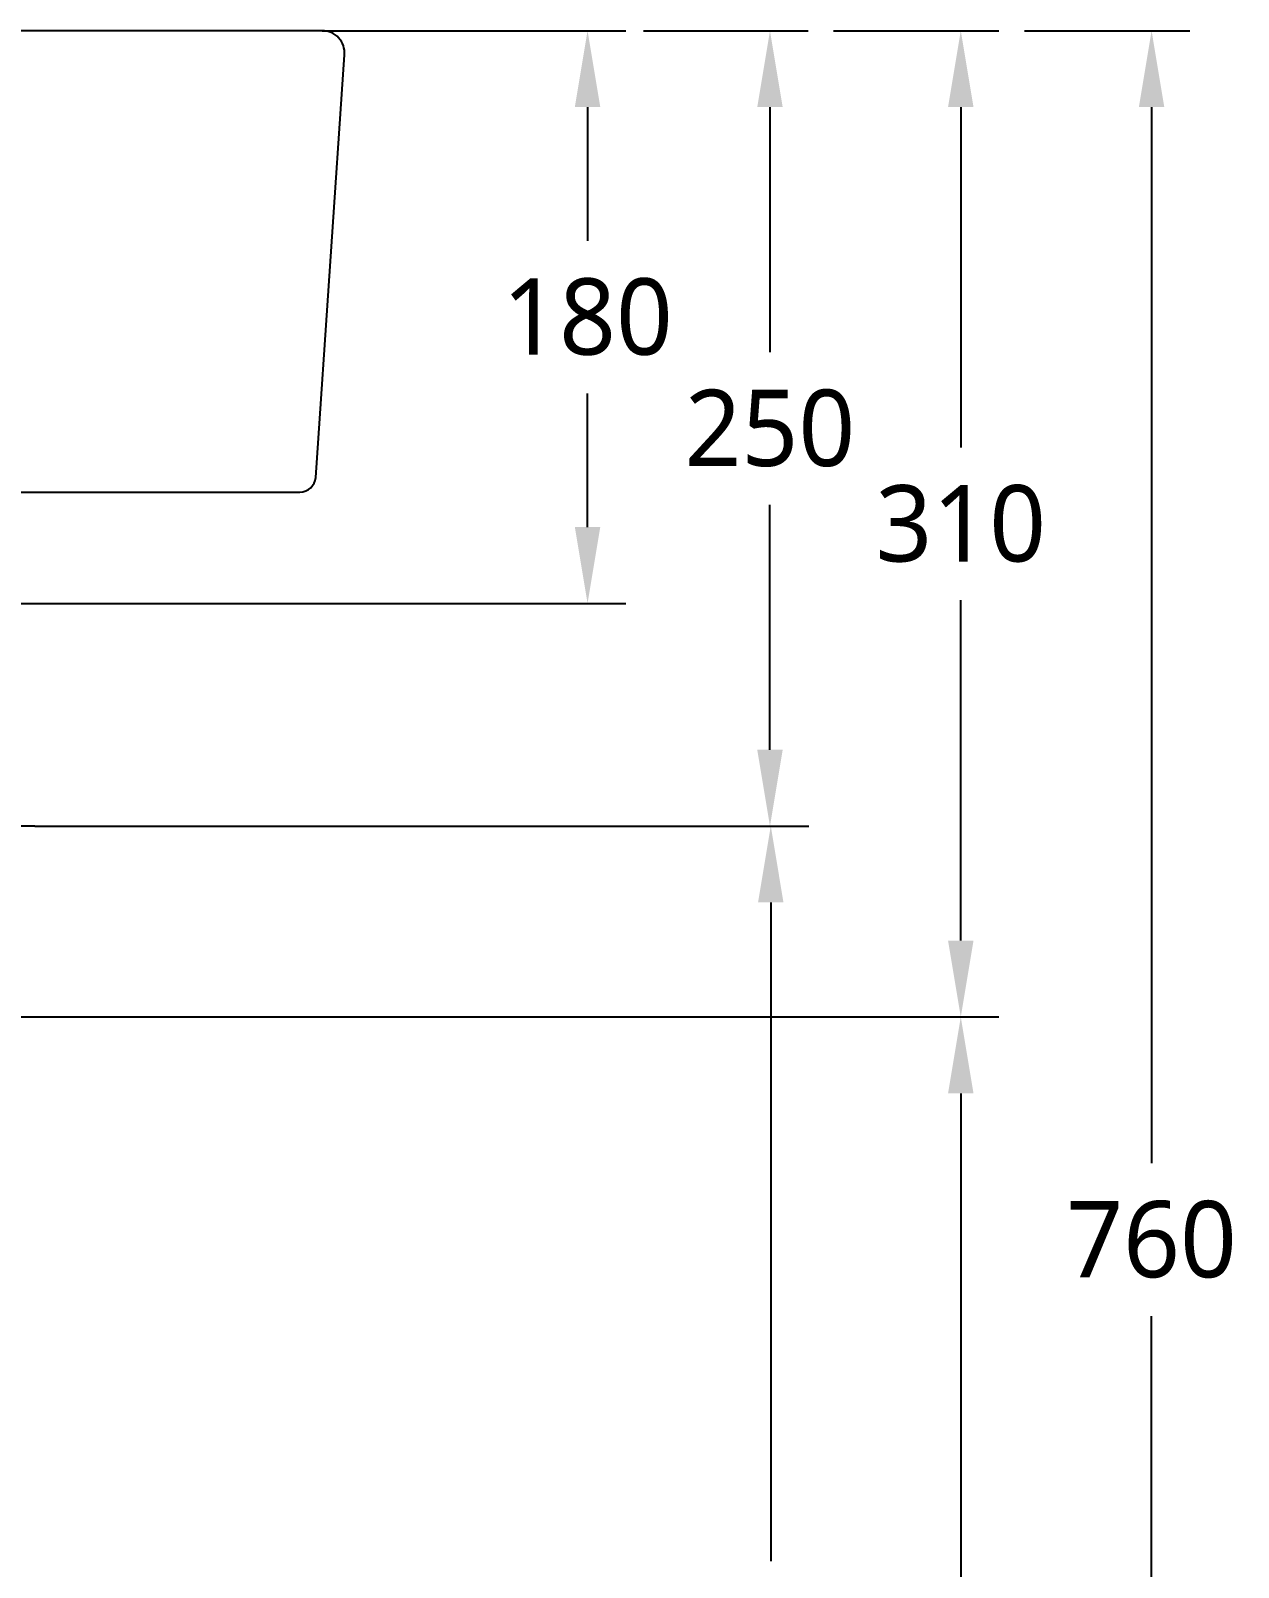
# Model space of a CAD drawing. Extents: x 0 to 6851, y 0 to 2100.
# Drawn here: x 1381.3 to 1761, y 442.5 to 925.4 of the extents above; entities that cross this region are included whole.
import ezdxf

# ---------------------------------------------------------------- set-up
doc = ezdxf.new("R2010")
doc.units = 0
doc.header["$LTSCALE"] = 20
doc.header["$MEASUREMENT"] = 0
doc.layers.get('DEFPOINTS').update_dxf_attribs({"linetype": 'CONTINUOUS'})
for name, color, linetype in [('1', 1, 'CONTINUOUS'), ('6', 6, 'CONTINUOUS'), ('7', 7, 'CONTINUOUS')]:
    doc.layers.add(name, color=color, linetype=linetype)
doc.styles.get("Standard").update_dxf_attribs({"font": 'NanumGothic.ttf'})
doc.dimstyles.get("Standard").update_dxf_attribs({"dimtxt": 2.5, "dimasz": 2, "dimexe": 2, "dimexo": 1, "dimgap": 1.5, "dimtad": 1, "dimdec": 0, "dimlfac": 10, "dimrnd": 0.5, "dimzin": 0, "dimdsep": 46, "dimtxsty": 'Standard', "dimcen": 0, "dimclrt": 2, "dimadec": 0, "dimazin": 0, "dimtfac": 1, "dimtdec": 0, "dimtmove": 0, "dimatfit": 3, "dimfxl": 1, "dimtolj": 1, "dimtzin": 0, "dimarcsym": 0})

# ---------------------------------------------------------------- blocks, each defined once
blk = doc.blocks.new('*D4')
at = {"layer": '1', "color": 3, "lineweight": -2, "transparency": 16777216}
for p, q in [((1693.77, 925.42), (1745.77, 925.42)), ((1733.77, 901.42), (1733.77, 569.42)), ((1733.77, 189.42), (1733.77, 521.42)), ((1693.77, 165.42), (1745.77, 165.42))]:
    blk.add_line(p, q, dxfattribs=at)
at = {"layer": '1', "color": 3, "transparency": 16777216}
for points in [[(1729.77, 901.42), (1737.77, 901.42), (1733.77, 925.42)], [(1729.77, 189.42), (1737.77, 189.42), (1733.77, 165.42)]]:
    blk.add_solid(points, dxfattribs=at)
at = {"layer": 'DEFPOINTS', "color": 0, "transparency": 16777216}
for p in [(1693.77, 925.42), (1693.77, 165.42), (1733.77, 165.42)]:
    blk.add_point(p, dxfattribs=at)
at = {"layer": '1', "color": 2, "transparency": 16777216, "insert": (1733.77, 545.42), "char_height": 24, "attachment_point": 5}
blk.add_mtext('\\A1;760', dxfattribs=at)
blk = doc.blocks.new('*D6')
at = {"layer": '1', "color": 3, "lineweight": -2, "transparency": 16777216}
for p, q in [((1574, 925.42), (1625.77, 925.42)), ((1613.77, 901.42), (1613.77, 824.42)), ((1613.77, 699.42), (1613.77, 776.42)), ((1382.63, 675.42), (1625.77, 675.42))]:
    blk.add_line(p, q, dxfattribs=at)
at = {"layer": '1', "color": 3, "transparency": 16777216}
for points in [[(1609.77, 901.42), (1617.77, 901.42), (1613.77, 925.42)], [(1609.77, 699.42), (1617.77, 699.42), (1613.77, 675.42)]]:
    blk.add_solid(points, dxfattribs=at)
at = {"layer": 'DEFPOINTS', "color": 0, "transparency": 16777216}
for p in [(1574, 925.42), (1382.63, 675.42), (1613.77, 675.42)]:
    blk.add_point(p, dxfattribs=at)
at = {"layer": '1', "color": 2, "transparency": 16777216, "insert": (1613.77, 800.42), "char_height": 24, "attachment_point": 5}
blk.add_mtext('\\A1;250', dxfattribs=at)
blk = doc.blocks.new('*D5')
at = {"layer": '1', "color": 3, "lineweight": -2, "transparency": 16777216}
for p, q in [((1633.77, 925.42), (1685.77, 925.42)), ((1673.77, 901.42), (1673.77, 794.42)), ((1673.77, 639.42), (1673.77, 746.42)), ((1238, 615.42), (1685.77, 615.42))]:
    blk.add_line(p, q, dxfattribs=at)
at = {"layer": '1', "color": 3, "transparency": 16777216}
for points in [[(1669.77, 901.42), (1677.77, 901.42), (1673.77, 925.42)], [(1669.77, 639.42), (1677.77, 639.42), (1673.77, 615.42)]]:
    blk.add_solid(points, dxfattribs=at)
at = {"layer": 'DEFPOINTS', "color": 0, "transparency": 16777216}
for p in [(1633.77, 925.42), (1238, 615.42), (1673.77, 615.42)]:
    blk.add_point(p, dxfattribs=at)
at = {"layer": '1', "color": 2, "transparency": 16777216, "insert": (1673.77, 770.42), "char_height": 24, "attachment_point": 5}
blk.add_mtext('\\A1;310', dxfattribs=at)
blk = doc.blocks.new('*D7')
at = {"layer": '1', "color": 3, "lineweight": -2, "transparency": 16777216}
for p, q in [((1673.77, 615.42), (1685.77, 615.42)), ((1673.77, 591.42), (1673.77, 414.42)), ((1673.77, 189.42), (1673.77, 366.42)), ((1505.5, 165.42), (1685.77, 165.42))]:
    blk.add_line(p, q, dxfattribs=at)
at = {"layer": '1', "color": 3, "transparency": 16777216}
for points in [[(1669.77, 591.42), (1677.77, 591.42), (1673.77, 615.42)], [(1669.77, 189.42), (1677.77, 189.42), (1673.77, 165.42)]]:
    blk.add_solid(points, dxfattribs=at)
at = {"layer": 'DEFPOINTS', "color": 0, "transparency": 16777216}
for p in [(1673.77, 615.42), (1505.5, 165.42), (1673.77, 165.42)]:
    blk.add_point(p, dxfattribs=at)
at = {"layer": '1', "color": 2, "transparency": 16777216, "insert": (1673.77, 390.42), "char_height": 24, "attachment_point": 5}
blk.add_mtext('\\A1;450', dxfattribs=at)
blk = doc.blocks.new('*D11')
at = {"layer": '1', "color": 3, "lineweight": -2, "transparency": 16777216}
for p, q in [((1473, 925.42), (1568.41, 925.42)), ((1556.41, 901.42), (1556.41, 859.42)), ((1556.41, 769.42), (1556.41, 811.42)), ((1230.26, 745.42), (1568.41, 745.42))]:
    blk.add_line(p, q, dxfattribs=at)
at = {"layer": '1', "color": 3, "transparency": 16777216}
for points in [[(1552.41, 901.42), (1560.41, 901.42), (1556.41, 925.42)], [(1552.41, 769.42), (1560.41, 769.42), (1556.41, 745.42)]]:
    blk.add_solid(points, dxfattribs=at)
at = {"layer": 'DEFPOINTS', "color": 0, "transparency": 16777216}
for p in [(1473, 925.42), (1556.41, 925.42), (1230.26, 745.42)]:
    blk.add_point(p, dxfattribs=at)
at = {"layer": '1', "color": 2, "transparency": 16777216, "insert": (1556.41, 835.42), "char_height": 24, "attachment_point": 5}
blk.add_mtext('\\A1;180', dxfattribs=at)
blk = doc.blocks.new('*D20')
at = {"layer": '1', "color": 3, "lineweight": -2, "transparency": 16777216}
for p, q in [((1382.63, 675.42), (1626.02, 675.42)), ((1614.02, 651.42), (1614.02, 444.42)), ((1614.02, 189.42), (1614.02, 396.42)), ((1500, 165.42), (1626.02, 165.42))]:
    blk.add_line(p, q, dxfattribs=at)
at = {"layer": '1', "color": 3, "transparency": 16777216}
for points in [[(1610.02, 651.42), (1618.02, 651.42), (1614.02, 675.42)], [(1610.02, 189.42), (1618.02, 189.42), (1614.02, 165.42)]]:
    blk.add_solid(points, dxfattribs=at)
at = {"layer": 'DEFPOINTS', "color": 0, "transparency": 16777216}
for p in [(1382.63, 675.42), (1500, 165.42), (1614.02, 165.42)]:
    blk.add_point(p, dxfattribs=at)
at = {"layer": '1', "color": 2, "transparency": 16777216, "insert": (1614.02, 420.42), "char_height": 24, "attachment_point": 5}
blk.add_mtext('\\A1;510', dxfattribs=at)

msp = doc.modelspace()

# ---------------------------------------------------------------- linework, layer by layer
at = {"layer": '6'}
msp.add_line((1382.63, 675.42), (1315.03, 675.42), dxfattribs=at)
at = {"layer": '7'}
msp.add_line((1473, 925.42), (1200, 925.42), dxfattribs=at)
at = {"layer": '7', "extrusion": (0, 1, 0)}
for p, q in [((1470.93, 785.04, -8.92), (1479.98, 917.86)), ((1200, 780.42, -9.25), (1465.94, 780.42, -9.25))]:
    msp.add_line(p, q, dxfattribs=at)
at = {"layer": '7'}
msp.add_arc((1473, 918.42), 7, 355.3894, 90, dxfattribs=at)
at = {"layer": '7', "extrusion": (2.03217e-08, -0.072426, 0.997374)}
msp.add_arc((1465.94, 782.7, -65.75), 5, 270, 355.7967, dxfattribs=at)

# ---------------------------------------------------------------- dimensions: what is measured, and where the dimension line sits
at = {"layer": '1'}
for base, p1, p2, picture, middle in [((1556.41, 925.42), (1230.26, 745.42), (1473, 925.42), '*D11', (1556.41, 835.42)), ((1673.77, 615.42), (1633.77, 925.42), (1238, 615.42), '*D5', (1673.77, 770.42)), ((1613.77, 675.42), (1574, 925.42), (1382.63, 675.42), '*D6', (1613.77, 800.42)), ((1733.77, 165.42), (1693.77, 925.42), (1693.77, 165.42), '*D4', (1733.77, 545.42)), ((1614.02, 165.42), (1382.63, 675.42), (1500, 165.42), '*D20', (1614.02, 420.42)), ((1673.77, 165.42), (1673.77, 615.42), (1505.5, 165.42), '*D7', (1673.77, 390.42))]:
    dim = msp.add_linear_dim(base=base, p1=p1, p2=p2, angle=90, dimstyle='Standard', override={"dimscale": 1.2, "dimtxt": 20, "dimasz": 20, "dimexe": 10, "dimexo": 0, "dimgap": 10, "dimtih": 1, "dimtoh": 1, "dimlfac": 1, "dimzin": 8, "dimclrd": 3, "dimclre": 3}, dxfattribs=at)
    dim.commit()
    dim.dimension.update_dxf_attribs({"geometry": picture, "text_midpoint": middle})

doc.saveas('drawing.dxf')
